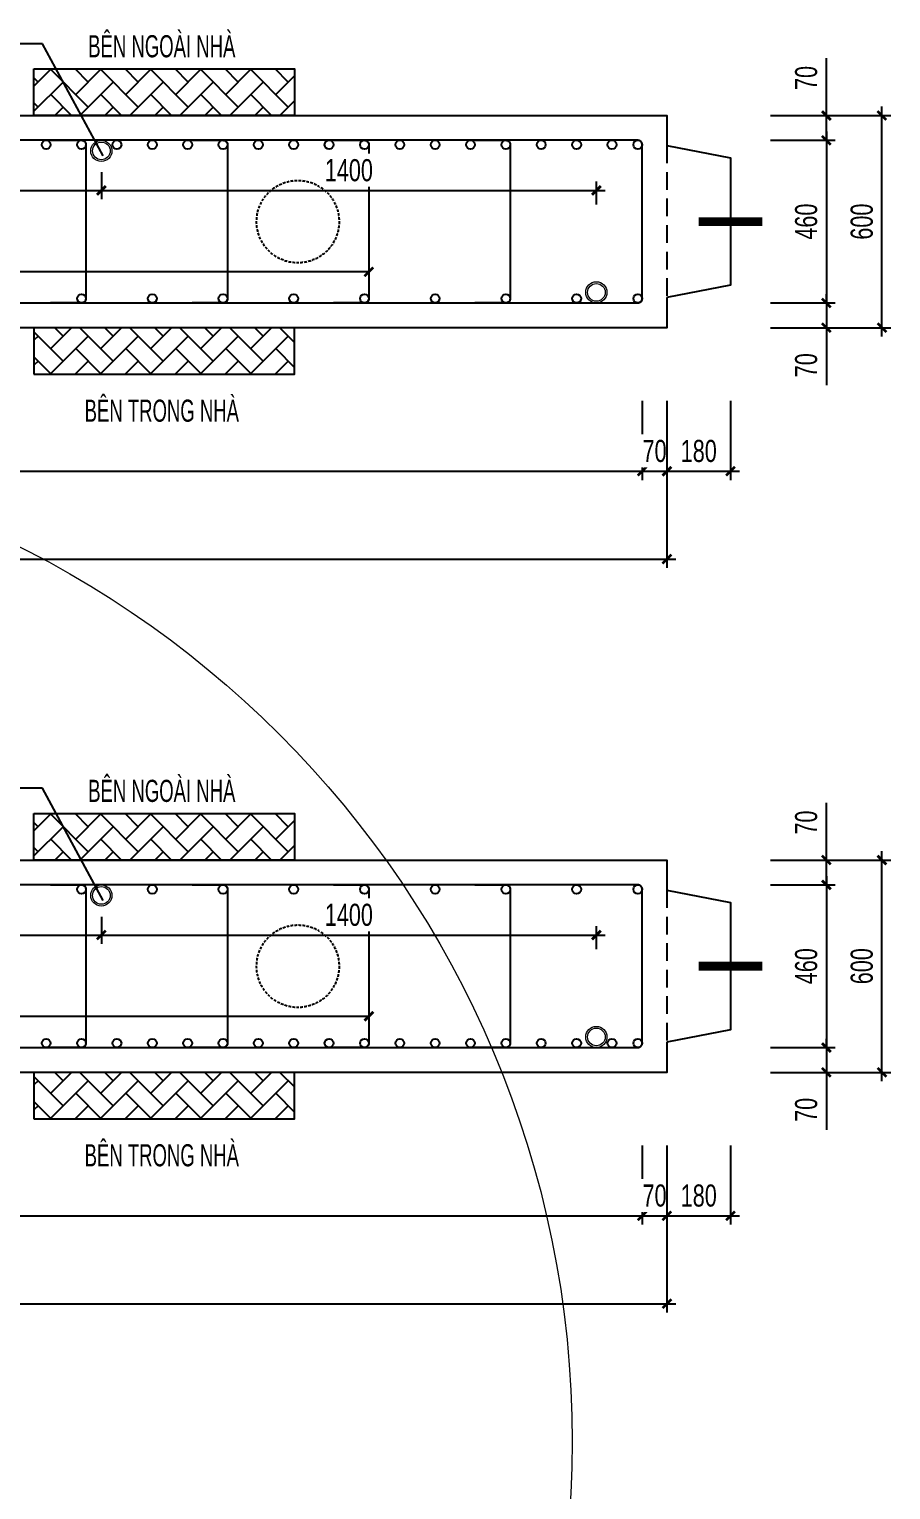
# Model space of a CAD drawing. Header units: millimetres. Extents: x -147841 to 368790, y -162721 to 84261.
# Drawn here: x 137405 to 139841, y -102254 to -98125 of the extents above; entities that cross this region are included whole.
import ezdxf
from ezdxf.enums import TextEntityAlignment as Align

# ---------------------------------------------------------------- set-up
doc = ezdxf.new("R2010")
doc.units = ezdxf.units.MM
doc.header["$LTSCALE"] = 1000
doc.header["$MEASUREMENT"] = 0
doc.header["$PDMODE"] = 1
doc.header["$PDSIZE"] = -10
doc.linetypes.add('DASHED', pattern=[0.75, 0.5, -0.25])
doc.linetypes.add('HIDDEN', pattern=[0.375, 0.25, -0.125])
doc.layers.get('0').update_dxf_attribs({"linetype": 'CONTINUOUS', "lineweight": 18})
doc.layers.get('DEFPOINTS').update_dxf_attribs({"color": 5, "linetype": 'CONTINUOUS', "lineweight": 18})
for name, color, linetype, lineweight in [('0-THAY', 7, 'CONTINUOUS', 18), ('ccu11-Dim', 8, 'CONTINUOUS', 18), ('DIM', 8, 'CONTINUOUS', 18)]:
    doc.layers.add(name, color=color, linetype=linetype, lineweight=lineweight)
for name, color, linetype in [('ccu11-Hatch', 250, 'CONTINUOUS'), ('ccu11-Khuat', 9, 'DASHED'), ('ccu11-Manh', 8, 'CONTINUOUS'), ('ccu11-Thep', 4, 'CONTINUOUS'), ('ccu11-Thepdai', 6, 'CONTINUOUS'), ('KC-Dim', 8, 'CONTINUOUS'), ('KC-Manh', 8, 'CONTINUOUS'), ('KC-Text', 31, 'CONTINUOUS'), ('KC-Thay', 7, 'CONTINUOUS')]:
    doc.layers.add(name, color=color, linetype=linetype)
doc.styles.add('ARIAL', font='arial.ttf', dxfattribs={"width": 0.7})
doc.styles.add('ccu11-dim', font='vnsimli.shx', dxfattribs={"width": 0.65, "bigfont": 'bigfont.shx'})
doc.dimstyles.new('2.5-25', dxfattribs={"dimscale": 25, "dimtxt": 2.5, "dimasz": 1, "dimexe": 1, "dimexo": 2, "dimgap": 1, "dimtad": 1, "dimdec": 1, "dimrnd": 5, "dimdsep": 46, "dimtxsty": 'ARIAL', "dimblk": 'ARCHTICK', "dimcen": -1, "dimdle": 1, "dimclrd": 256, "dimclre": 256, "dimclrt": 3, "dimadec": 0, "dimazin": 2, "dimtfac": 0.1, "dimtdec": 1, "dimtmove": 0, "dimatfit": 1, "dimldrblk": 'ARCHTICK', "dimfxl": 1, "dimtvp": 0.833333, "dimtfill": 1, "dimtolj": 1, "dimtzin": 12, "dimarcsym": 0})
doc.dimstyles.new('ccu11-100x4', dxfattribs={"dimscale": 100, "dimtxt": 2.5, "dimasz": 1, "dimexe": 1, "dimexo": 2, "dimgap": 1, "dimtad": 1, "dimdec": 0, "dimlfac": 0.25, "dimdsep": 46, "dimtxsty": 'ccu11-dim', "dimblk": 'ARCHTICK', "dimcen": -1, "dimdle": 1, "dimclrd": 256, "dimclre": 256, "dimclrt": 31, "dimadec": 0, "dimazin": 2, "dimtfac": 0.1, "dimtdec": 0, "dimtmove": 0, "dimatfit": 1, "dimldrblk": 'ARCHTICK', "dimfxl": 1, "dimtvp": 0.833333, "dimtolj": 1, "dimtzin": 12, "dimarcsym": 0})

# ---------------------------------------------------------------- blocks, each defined once
blk = doc.blocks.new('_ARCHTICK')
at = {"color": 0, "linetype": 'ByBlock', "const_width": 0.3}
blk.add_lwpolyline([(-0.5, -0.5), (0.5, 0.5)], dxfattribs=at)
blk = doc.blocks.new('*D155')
at = {"layer": 'DEFPOINTS', "color": 0, "linetype": 'ByBlock', "ltscale": 30, "transparency": 16777216}
for p in [(133958.4, -99125.4), (139138.4, -99125.4), (139138.4, -99374.1)]:
    blk.add_point(p, dxfattribs=at)
at = {"layer": 'KC-Dim', "linetype": 'ByBlock', "lineweight": -2, "ltscale": 30, "transparency": 16777216}
for p, q in [((133958.4, -99175.4), (133958.4, -99399.1)), ((139138.4, -99175.4), (139138.4, -99399.1)), ((133933.4, -99374.1), (139163.4, -99374.1))]:
    blk.add_line(p, q, dxfattribs=at)
at = {"layer": 'KC-Dim', "linetype": 'ByBlock', "lineweight": -2, "ltscale": 30, "transparency": 16777216, "xscale": 25, "yscale": 25, "zscale": 25, "rotation": 180}
blk.add_blockref('_ARCHTICK', (133958.4, -99374.1), dxfattribs=at)
at = {"layer": 'KC-Dim', "linetype": 'ByBlock', "lineweight": -2, "ltscale": 30, "transparency": 16777216, "xscale": 25, "yscale": 25, "zscale": 25}
blk.add_blockref('_ARCHTICK', (139138.4, -99374.1), dxfattribs=at)
at = {"layer": 'KC-Dim', "color": 3, "linetype": 'ByBlock', "ltscale": 30, "transparency": 16777216, "insert": (136548.4, -99317.2), "char_height": 62.5, "attachment_point": 5, "style": 'ARIAL', "bg_fill": 3, "box_fill_scale": 1.25, "bg_fill_color": 256, "bg_fill_true_color": 13158600, "bg_fill_transparency": 0}
blk.add_mtext('\\A1;5180', dxfattribs=at)
blk = doc.blocks.new('*D156')
at = {"layer": 'DEFPOINTS', "color": 0, "linetype": 'ByBlock', "ltscale": 30, "transparency": 16777216}
for p in [(133608.4, -99125.4), (139208.4, -99125.4), (139208.4, -99622.6)]:
    blk.add_point(p, dxfattribs=at)
at = {"layer": 'KC-Dim', "linetype": 'ByBlock', "lineweight": -2, "ltscale": 30, "transparency": 16777216}
for p, q in [((133608.4, -99175.4), (133608.4, -99647.6)), ((139208.4, -99175.4), (139208.4, -99647.6)), ((133583.4, -99622.6), (139233.4, -99622.6))]:
    blk.add_line(p, q, dxfattribs=at)
at = {"layer": 'KC-Dim', "linetype": 'ByBlock', "lineweight": -2, "ltscale": 30, "transparency": 16777216, "xscale": 25, "yscale": 25, "zscale": 25, "rotation": 180}
blk.add_blockref('_ARCHTICK', (133608.4, -99622.6), dxfattribs=at)
at = {"layer": 'KC-Dim', "linetype": 'ByBlock', "lineweight": -2, "ltscale": 30, "transparency": 16777216, "xscale": 25, "yscale": 25, "zscale": 25}
blk.add_blockref('_ARCHTICK', (139208.4, -99622.6), dxfattribs=at)
at = {"layer": 'KC-Dim', "color": 3, "linetype": 'ByBlock', "ltscale": 30, "transparency": 16777216, "insert": (136408.4, -99565.7), "char_height": 62.5, "attachment_point": 5, "style": 'ARIAL', "bg_fill": 3, "box_fill_scale": 1.25, "bg_fill_color": 256, "bg_fill_true_color": 13158600, "bg_fill_transparency": 0}
blk.add_mtext('\\A1;5600', dxfattribs=at)
blk = doc.blocks.new('*D157')
at = {"layer": 'DEFPOINTS', "color": 0, "linetype": 'ByBlock', "ltscale": 30, "transparency": 16777216}
for p in [(139451.5, -98368.5), (139816.5, -98368.5), (139451.5, -98968.5)]:
    blk.add_point(p, dxfattribs=at)
at = {"layer": 'KC-Dim', "linetype": 'ByBlock', "lineweight": -2, "ltscale": 30, "transparency": 16777216}
for p, q in [((139816.5, -98993.5), (139816.5, -98343.5)), ((139501.5, -98368.5), (139841.5, -98368.5)), ((139501.5, -98968.5), (139841.5, -98968.5))]:
    blk.add_line(p, q, dxfattribs=at)
at = {"layer": 'KC-Dim', "linetype": 'ByBlock', "lineweight": -2, "ltscale": 30, "transparency": 16777216, "xscale": 25, "yscale": 25, "zscale": 25}
for p, rotation in [((139816.5, -98368.5), 90), ((139816.5, -98968.5), 270)]:
    blk.add_blockref('_ARCHTICK', p, dxfattribs=dict(at, rotation=rotation))
at = {"layer": 'KC-Dim', "color": 3, "linetype": 'ByBlock', "ltscale": 30, "transparency": 16777216, "insert": (139759.6, -98668.5), "char_height": 62.5, "attachment_point": 5, "rotation": 90, "style": 'ARIAL', "bg_fill": 3, "box_fill_scale": 1.25, "bg_fill_color": 256, "bg_fill_true_color": 13158600, "bg_fill_transparency": 0}
blk.add_mtext('\\A1;600', dxfattribs=at)
blk = doc.blocks.new('*D158')
at = {"layer": 'DEFPOINTS', "color": 0, "linetype": 'ByBlock', "ltscale": 30, "transparency": 16777216}
for p in [(139451.5, -98438.5), (139451.5, -98898.5), (139659.3, -98898.5)]:
    blk.add_point(p, dxfattribs=at)
at = {"layer": 'KC-Dim', "linetype": 'ByBlock', "lineweight": -2, "ltscale": 30, "transparency": 16777216}
for p, q in [((139501.5, -98438.5), (139684.3, -98438.5)), ((139659.3, -98413.5), (139659.3, -98923.5)), ((139501.5, -98898.5), (139684.3, -98898.5))]:
    blk.add_line(p, q, dxfattribs=at)
at = {"layer": 'KC-Dim', "linetype": 'ByBlock', "lineweight": -2, "ltscale": 30, "transparency": 16777216, "xscale": 25, "yscale": 25, "zscale": 25}
for p, rotation in [((139659.3, -98438.5), 90), ((139659.3, -98898.5), 270)]:
    blk.add_blockref('_ARCHTICK', p, dxfattribs=dict(at, rotation=rotation))
at = {"layer": 'KC-Dim', "color": 3, "linetype": 'ByBlock', "ltscale": 30, "transparency": 16777216, "insert": (139602.4, -98668.5), "char_height": 62.5, "attachment_point": 5, "rotation": 90, "style": 'ARIAL', "bg_fill": 3, "box_fill_scale": 1.25, "bg_fill_color": 256, "bg_fill_true_color": 13158600, "bg_fill_transparency": 0}
blk.add_mtext('\\A1;460', dxfattribs=at)
blk = doc.blocks.new('*D159')
at = {"layer": 'DEFPOINTS', "color": 0, "linetype": 'ByBlock', "ltscale": 30, "transparency": 16777216}
for p in [(139451.5, -98368.5), (139659.3, -98368.5), (139451.5, -98438.5)]:
    blk.add_point(p, dxfattribs=at)
at = {"layer": 'KC-Dim', "linetype": 'ByBlock', "lineweight": -2, "ltscale": 30, "transparency": 16777216}
for p, q in [((139659.3, -98368.5), (139659.3, -98206.3)), ((139501.5, -98368.5), (139684.3, -98368.5)), ((139659.3, -98438.5), (139659.3, -98368.5)), ((139501.5, -98438.5), (139684.3, -98438.5)), ((139659.3, -98438.5), (139659.3, -98463.5))]:
    blk.add_line(p, q, dxfattribs=at)
at = {"layer": 'KC-Dim', "linetype": 'ByBlock', "lineweight": -2, "ltscale": 30, "transparency": 16777216, "xscale": 25, "yscale": 25, "zscale": 25}
for p, rotation in [((139659.3, -98368.5), 270), ((139659.3, -98438.5), 90)]:
    blk.add_blockref('_ARCHTICK', p, dxfattribs=dict(at, rotation=rotation))
at = {"layer": 'KC-Dim', "color": 3, "linetype": 'ByBlock', "ltscale": 30, "transparency": 16777216, "insert": (139602.4, -98262.4), "char_height": 62.5, "attachment_point": 5, "rotation": 90, "style": 'ARIAL', "bg_fill": 3, "box_fill_scale": 1.25, "bg_fill_color": 256, "bg_fill_true_color": 13158600, "bg_fill_transparency": 0}
blk.add_mtext('\\A1;70', dxfattribs=at)
blk = doc.blocks.new('*D160')
at = {"layer": 'DEFPOINTS', "color": 0, "linetype": 'ByBlock', "ltscale": 30, "transparency": 16777216}
for p in [(139451.5, -98898.5), (139451.5, -98968.5), (139659.3, -98968.5)]:
    blk.add_point(p, dxfattribs=at)
at = {"layer": 'KC-Dim', "linetype": 'ByBlock', "lineweight": -2, "ltscale": 30, "transparency": 16777216}
for p, q in [((139659.3, -98898.5), (139659.3, -98873.5)), ((139501.5, -98898.5), (139684.3, -98898.5)), ((139659.3, -98898.5), (139659.3, -98968.5)), ((139501.5, -98968.5), (139684.3, -98968.5)), ((139659.3, -98968.5), (139659.3, -99130.6))]:
    blk.add_line(p, q, dxfattribs=at)
at = {"layer": 'KC-Dim', "linetype": 'ByBlock', "lineweight": -2, "ltscale": 30, "transparency": 16777216, "xscale": 25, "yscale": 25, "zscale": 25}
for p, rotation in [((139659.3, -98898.5), 270), ((139659.3, -98968.5), 90)]:
    blk.add_blockref('_ARCHTICK', p, dxfattribs=dict(at, rotation=rotation))
at = {"layer": 'KC-Dim', "color": 3, "linetype": 'ByBlock', "ltscale": 30, "transparency": 16777216, "insert": (139602.4, -99074.6), "char_height": 62.5, "attachment_point": 5, "rotation": 90, "style": 'ARIAL', "bg_fill": 3, "box_fill_scale": 1.25, "bg_fill_color": 256, "bg_fill_true_color": 13158600, "bg_fill_transparency": 0}
blk.add_mtext('\\A1;70', dxfattribs=at)
blk = doc.blocks.new('*D161')
at = {"layer": 'DEFPOINTS', "color": 0, "ltscale": 3000, "transparency": 16777216}
for p in [(139138.4, -99125.4), (139208.4, -99125.4)]:
    blk.add_point(p, dxfattribs=at)
at = {"layer": 'KC-Dim', "lineweight": -2, "ltscale": 3000, "transparency": 16777216}
for p, q in [((139138.4, -99175.4), (139138.4, -99399.1)), ((139208.4, -99175.4), (139208.4, -99399.1)), ((139113.4, -99374.1), (139233.4, -99374.1))]:
    blk.add_line(p, q, dxfattribs=at)
at = {"layer": 'KC-Dim', "lineweight": -2, "ltscale": 3000, "transparency": 16777216, "xscale": 25, "yscale": 25, "zscale": 25, "rotation": 180}
blk.add_blockref('_ARCHTICK', (139138.4, -99374.1), dxfattribs=at)
at = {"layer": 'KC-Dim', "lineweight": -2, "ltscale": 3000, "transparency": 16777216, "xscale": 25, "yscale": 25, "zscale": 25}
blk.add_blockref('_ARCHTICK', (139208.4, -99374.1), dxfattribs=at)
at = {"layer": 'KC-Dim', "color": 3, "ltscale": 3000, "transparency": 16777216, "insert": (139173.4, -99317.2), "char_height": 62.5, "attachment_point": 5, "style": 'ARIAL', "bg_fill": 3, "box_fill_scale": 1.25, "bg_fill_color": 256, "bg_fill_true_color": 13158600, "bg_fill_transparency": 0}
blk.add_mtext('\\A1;70', dxfattribs=at)
at = {"layer": 'DEFPOINTS', "color": 0, "ltscale": 3000, "transparency": 16777216}
blk.add_point((139208.4, -99374.1), dxfattribs=at)
blk = doc.blocks.new('*D162')
at = {"layer": 'DEFPOINTS', "color": 0, "ltscale": 3000, "transparency": 16777216}
for p in [(139208.4, -99125.4), (139388.4, -99125.4), (139388.4, -99374.1)]:
    blk.add_point(p, dxfattribs=at)
at = {"layer": 'KC-Dim', "lineweight": -2, "ltscale": 3000, "transparency": 16777216}
for p, q in [((139208.4, -99175.4), (139208.4, -99399.1)), ((139388.4, -99175.4), (139388.4, -99399.1)), ((139183.4, -99374.1), (139413.4, -99374.1))]:
    blk.add_line(p, q, dxfattribs=at)
at = {"layer": 'KC-Dim', "color": 3, "ltscale": 3000, "transparency": 16777216, "insert": (139298.4, -99317.2), "char_height": 62.5, "attachment_point": 5, "style": 'ARIAL', "bg_fill": 3, "box_fill_scale": 1.25, "bg_fill_color": 256, "bg_fill_true_color": 13158600, "bg_fill_transparency": 0}
blk.add_mtext('\\A1;180', dxfattribs=at)
at = {"layer": 'KC-Dim', "lineweight": -2, "ltscale": 3000, "transparency": 16777216, "xscale": 25, "yscale": 25, "zscale": 25, "rotation": 180}
blk.add_blockref('_ARCHTICK', (139208.4, -99374.1), dxfattribs=at)
at = {"layer": 'KC-Dim', "lineweight": -2, "ltscale": 3000, "transparency": 16777216, "xscale": 25, "yscale": 25, "zscale": 25}
blk.add_blockref('_ARCHTICK', (139388.4, -99374.1), dxfattribs=at)
blk = doc.blocks.new('*U145')
at = {"layer": 'ccu11-Thepdai', "flags": 128}
blk.add_lwpolyline([(-50, 230), (37.5, 230, -0.414214), (50, 217.5), (50, -114.4), (50, -217.5, -0.414214), (37.5, -230), (-50, -230)], format="xyb", dxfattribs=at)
blk = doc.blocks.new('*U146')
at = {"layer": 'DIM', "color": 0, "linetype": 'ByBlock', "lineweight": -2, "transparency": 16777216}
for p in [(0, 0), (400, 0), (800, 0), (1200, 0), (1600, 0)]:
    blk.add_blockref('*U145', p, dxfattribs=at)
blk = doc.blocks.new('*D1504')
at = {"layer": 'DEFPOINTS', "color": 0, "linetype": 'ByBlock', "ltscale": 30, "transparency": 16777216}
for p in [(222151.3, -97642), (222151.3, -97743.7), (220951.3, -97830)]:
    blk.add_point(p, dxfattribs=at)
at = {"layer": 'KC-Dim', "linetype": 'ByBlock', "lineweight": -2, "ltscale": 30, "transparency": 16777216}
for p, q in [((222151.3, -97692), (222151.3, -97768.7)), ((220951.3, -97780), (220951.3, -97718.7)), ((220926.3, -97743.7), (222176.3, -97743.7))]:
    blk.add_line(p, q, dxfattribs=at)
at = {"layer": 'KC-Dim', "linetype": 'ByBlock', "lineweight": -2, "ltscale": 30, "transparency": 16777216, "xscale": 25, "yscale": 25, "zscale": 25, "rotation": 180}
blk.add_blockref('_ARCHTICK', (220951.3, -97743.7), dxfattribs=at)
at = {"layer": 'KC-Dim', "linetype": 'ByBlock', "lineweight": -2, "ltscale": 30, "transparency": 16777216, "xscale": 25, "yscale": 25, "zscale": 25}
blk.add_blockref('_ARCHTICK', (222151.3, -97743.7), dxfattribs=at)
at = {"layer": 'KC-Dim', "color": 3, "linetype": 'ByBlock', "ltscale": 30, "transparency": 16777216, "insert": (221551.3, -97686.8), "char_height": 62.5, "attachment_point": 5, "style": 'ARIAL', "bg_fill": 3, "box_fill_scale": 1.25, "bg_fill_color": 256, "bg_fill_true_color": 13158600, "bg_fill_transparency": 0}
blk.add_mtext('\\A1;1200', dxfattribs=at)
blk = doc.blocks.new('*D1505')
at = {"layer": 'DEFPOINTS', "color": 0, "linetype": 'ByBlock', "ltscale": 30, "transparency": 16777216}
for p in [(222151.3, -97642), (223346.3, -97743.7), (223346.3, -97833.7)]:
    blk.add_point(p, dxfattribs=at)
at = {"layer": 'KC-Dim', "linetype": 'ByBlock', "lineweight": -2, "ltscale": 30, "transparency": 16777216}
for p, q in [((222151.3, -97692), (222151.3, -97768.7)), ((223346.3, -97783.7), (223346.3, -97718.7)), ((222126.3, -97743.7), (223371.3, -97743.7))]:
    blk.add_line(p, q, dxfattribs=at)
at = {"layer": 'KC-Dim', "linetype": 'ByBlock', "lineweight": -2, "ltscale": 30, "transparency": 16777216, "xscale": 25, "yscale": 25, "zscale": 25, "rotation": 180}
blk.add_blockref('_ARCHTICK', (222151.3, -97743.7), dxfattribs=at)
at = {"layer": 'KC-Dim', "linetype": 'ByBlock', "lineweight": -2, "ltscale": 30, "transparency": 16777216, "xscale": 25, "yscale": 25, "zscale": 25}
blk.add_blockref('_ARCHTICK', (223346.3, -97743.7), dxfattribs=at)
at = {"layer": 'KC-Dim', "color": 3, "linetype": 'ByBlock', "ltscale": 30, "transparency": 16777216, "insert": (222748.8, -97686.8), "char_height": 62.5, "attachment_point": 5, "style": 'ARIAL', "bg_fill": 3, "box_fill_scale": 1.25, "bg_fill_color": 256, "bg_fill_true_color": 13158600, "bg_fill_transparency": 0}
blk.add_mtext('\\A1;1195', dxfattribs=at)
blk = doc.blocks.new('*D1506')
at = {"layer": 'DEFPOINTS', "color": 0, "linetype": 'ByBlock', "ltscale": 30, "transparency": 16777216}
for p in [(224541.3, -97642), (224541.3, -97743.7), (223346.3, -97833.7)]:
    blk.add_point(p, dxfattribs=at)
at = {"layer": 'KC-Dim', "linetype": 'ByBlock', "lineweight": -2, "ltscale": 30, "transparency": 16777216}
for p, q in [((224541.3, -97692), (224541.3, -97768.7)), ((223346.3, -97783.7), (223346.3, -97718.7)), ((223321.3, -97743.7), (224566.3, -97743.7))]:
    blk.add_line(p, q, dxfattribs=at)
at = {"layer": 'KC-Dim', "linetype": 'ByBlock', "lineweight": -2, "ltscale": 30, "transparency": 16777216, "xscale": 25, "yscale": 25, "zscale": 25, "rotation": 180}
blk.add_blockref('_ARCHTICK', (223346.3, -97743.7), dxfattribs=at)
at = {"layer": 'KC-Dim', "linetype": 'ByBlock', "lineweight": -2, "ltscale": 30, "transparency": 16777216, "xscale": 25, "yscale": 25, "zscale": 25}
blk.add_blockref('_ARCHTICK', (224541.3, -97743.7), dxfattribs=at)
at = {"layer": 'KC-Dim', "color": 3, "linetype": 'ByBlock', "ltscale": 30, "transparency": 16777216, "insert": (223943.8, -97686.8), "char_height": 62.5, "attachment_point": 5, "style": 'ARIAL', "bg_fill": 3, "box_fill_scale": 1.25, "bg_fill_color": 256, "bg_fill_true_color": 13158600, "bg_fill_transparency": 0}
blk.add_mtext('\\A1;1195', dxfattribs=at)
blk = doc.blocks.new('*D1507')
at = {"layer": 'DEFPOINTS', "color": 0, "linetype": 'ByBlock', "ltscale": 30, "transparency": 16777216}
for p in [(224541.3, -97642), (225941.3, -97743.7), (225941.3, -97833.7)]:
    blk.add_point(p, dxfattribs=at)
at = {"layer": 'KC-Dim', "linetype": 'ByBlock', "lineweight": -2, "ltscale": 30, "transparency": 16777216}
for p, q in [((224541.3, -97692), (224541.3, -97768.7)), ((225941.3, -97783.7), (225941.3, -97718.7)), ((224516.3, -97743.7), (225966.3, -97743.7))]:
    blk.add_line(p, q, dxfattribs=at)
at = {"layer": 'KC-Dim', "linetype": 'ByBlock', "lineweight": -2, "ltscale": 30, "transparency": 16777216, "xscale": 25, "yscale": 25, "zscale": 25, "rotation": 180}
blk.add_blockref('_ARCHTICK', (224541.3, -97743.7), dxfattribs=at)
at = {"layer": 'KC-Dim', "linetype": 'ByBlock', "lineweight": -2, "ltscale": 30, "transparency": 16777216, "xscale": 25, "yscale": 25, "zscale": 25}
blk.add_blockref('_ARCHTICK', (225941.3, -97743.7), dxfattribs=at)
at = {"layer": 'KC-Dim', "color": 3, "linetype": 'ByBlock', "ltscale": 30, "transparency": 16777216, "insert": (225241.3, -97686.8), "char_height": 62.5, "attachment_point": 5, "style": 'ARIAL', "bg_fill": 3, "box_fill_scale": 1.25, "bg_fill_color": 256, "bg_fill_true_color": 13158600, "bg_fill_transparency": 0}
blk.add_mtext('\\A1;1400', dxfattribs=at)
blk = doc.blocks.new('A$C260038B3')
at = {"layer": '0-THAY', "linetype": 'Continuous'}
for radius in [120, 100]:
    blk.add_circle((0, 0), radius, dxfattribs=at)
blk = doc.blocks.new('*D190')
at = {"layer": 'DEFPOINTS', "color": 0, "linetype": 'ByBlock', "ltscale": 30, "transparency": 16777216}
for p in [(133958.4, -101230.5), (139138.4, -101230.5), (139138.4, -101479.2)]:
    blk.add_point(p, dxfattribs=at)
at = {"layer": 'KC-Dim', "linetype": 'ByBlock', "lineweight": -2, "ltscale": 30, "transparency": 16777216}
for p, q in [((133958.4, -101280.5), (133958.4, -101504.2)), ((139138.4, -101280.5), (139138.4, -101504.2)), ((133933.4, -101479.2), (139163.4, -101479.2))]:
    blk.add_line(p, q, dxfattribs=at)
at = {"layer": 'KC-Dim', "linetype": 'ByBlock', "lineweight": -2, "ltscale": 30, "transparency": 16777216, "xscale": 25, "yscale": 25, "zscale": 25, "rotation": 180}
blk.add_blockref('_ARCHTICK', (133958.4, -101479.2), dxfattribs=at)
at = {"layer": 'KC-Dim', "linetype": 'ByBlock', "lineweight": -2, "ltscale": 30, "transparency": 16777216, "xscale": 25, "yscale": 25, "zscale": 25}
blk.add_blockref('_ARCHTICK', (139138.4, -101479.2), dxfattribs=at)
at = {"layer": 'KC-Dim', "color": 3, "linetype": 'ByBlock', "ltscale": 30, "transparency": 16777216, "insert": (136548.4, -101422.3), "char_height": 62.5, "attachment_point": 5, "style": 'ARIAL', "bg_fill": 3, "box_fill_scale": 1.25, "bg_fill_color": 256, "bg_fill_true_color": 13158600, "bg_fill_transparency": 0}
blk.add_mtext('\\A1;5180', dxfattribs=at)
blk = doc.blocks.new('*D191')
at = {"layer": 'DEFPOINTS', "color": 0, "linetype": 'ByBlock', "ltscale": 30, "transparency": 16777216}
for p in [(133608.4, -101230.5), (139208.4, -101230.5), (139208.4, -101727.8)]:
    blk.add_point(p, dxfattribs=at)
at = {"layer": 'KC-Dim', "linetype": 'ByBlock', "lineweight": -2, "ltscale": 30, "transparency": 16777216}
for p, q in [((133608.4, -101280.5), (133608.4, -101752.8)), ((139208.4, -101280.5), (139208.4, -101752.8)), ((133583.4, -101727.8), (139233.4, -101727.8))]:
    blk.add_line(p, q, dxfattribs=at)
at = {"layer": 'KC-Dim', "linetype": 'ByBlock', "lineweight": -2, "ltscale": 30, "transparency": 16777216, "xscale": 25, "yscale": 25, "zscale": 25, "rotation": 180}
blk.add_blockref('_ARCHTICK', (133608.4, -101727.8), dxfattribs=at)
at = {"layer": 'KC-Dim', "linetype": 'ByBlock', "lineweight": -2, "ltscale": 30, "transparency": 16777216, "xscale": 25, "yscale": 25, "zscale": 25}
blk.add_blockref('_ARCHTICK', (139208.4, -101727.8), dxfattribs=at)
at = {"layer": 'KC-Dim', "color": 3, "linetype": 'ByBlock', "ltscale": 30, "transparency": 16777216, "insert": (136408.4, -101670.9), "char_height": 62.5, "attachment_point": 5, "style": 'ARIAL', "bg_fill": 3, "box_fill_scale": 1.25, "bg_fill_color": 256, "bg_fill_true_color": 13158600, "bg_fill_transparency": 0}
blk.add_mtext('\\A1;5600', dxfattribs=at)
blk = doc.blocks.new('*D192')
at = {"layer": 'DEFPOINTS', "color": 0, "linetype": 'ByBlock', "ltscale": 30, "transparency": 16777216}
for p in [(139451.5, -100473.6), (139816.5, -100473.6), (139451.5, -101073.6)]:
    blk.add_point(p, dxfattribs=at)
at = {"layer": 'KC-Dim', "linetype": 'ByBlock', "lineweight": -2, "ltscale": 30, "transparency": 16777216}
for p, q in [((139816.5, -101098.6), (139816.5, -100448.6)), ((139501.5, -100473.6), (139841.5, -100473.6)), ((139501.5, -101073.6), (139841.5, -101073.6))]:
    blk.add_line(p, q, dxfattribs=at)
at = {"layer": 'KC-Dim', "linetype": 'ByBlock', "lineweight": -2, "ltscale": 30, "transparency": 16777216, "xscale": 25, "yscale": 25, "zscale": 25}
for p, rotation in [((139816.5, -100473.6), 90), ((139816.5, -101073.6), 270)]:
    blk.add_blockref('_ARCHTICK', p, dxfattribs=dict(at, rotation=rotation))
at = {"layer": 'KC-Dim', "color": 3, "linetype": 'ByBlock', "ltscale": 30, "transparency": 16777216, "insert": (139759.6, -100773.6), "char_height": 62.5, "attachment_point": 5, "rotation": 90, "style": 'ARIAL', "bg_fill": 3, "box_fill_scale": 1.25, "bg_fill_color": 256, "bg_fill_true_color": 13158600, "bg_fill_transparency": 0}
blk.add_mtext('\\A1;600', dxfattribs=at)
blk = doc.blocks.new('*D193')
at = {"layer": 'DEFPOINTS', "color": 0, "linetype": 'ByBlock', "ltscale": 30, "transparency": 16777216}
for p in [(139451.5, -100543.6), (139451.5, -101003.6), (139659.3, -101003.6)]:
    blk.add_point(p, dxfattribs=at)
at = {"layer": 'KC-Dim', "linetype": 'ByBlock', "lineweight": -2, "ltscale": 30, "transparency": 16777216}
for p, q in [((139501.5, -100543.6), (139684.3, -100543.6)), ((139659.3, -100518.6), (139659.3, -101028.6)), ((139501.5, -101003.6), (139684.3, -101003.6))]:
    blk.add_line(p, q, dxfattribs=at)
at = {"layer": 'KC-Dim', "linetype": 'ByBlock', "lineweight": -2, "ltscale": 30, "transparency": 16777216, "xscale": 25, "yscale": 25, "zscale": 25}
for p, rotation in [((139659.3, -100543.6), 90), ((139659.3, -101003.6), 270)]:
    blk.add_blockref('_ARCHTICK', p, dxfattribs=dict(at, rotation=rotation))
at = {"layer": 'KC-Dim', "color": 3, "linetype": 'ByBlock', "ltscale": 30, "transparency": 16777216, "insert": (139602.4, -100773.6), "char_height": 62.5, "attachment_point": 5, "rotation": 90, "style": 'ARIAL', "bg_fill": 3, "box_fill_scale": 1.25, "bg_fill_color": 256, "bg_fill_true_color": 13158600, "bg_fill_transparency": 0}
blk.add_mtext('\\A1;460', dxfattribs=at)
blk = doc.blocks.new('*D194')
at = {"layer": 'DEFPOINTS', "color": 0, "linetype": 'ByBlock', "ltscale": 30, "transparency": 16777216}
for p in [(139451.5, -100473.6), (139659.3, -100473.6), (139451.5, -100543.6)]:
    blk.add_point(p, dxfattribs=at)
at = {"layer": 'KC-Dim', "linetype": 'ByBlock', "lineweight": -2, "ltscale": 30, "transparency": 16777216}
for p, q in [((139659.3, -100473.6), (139659.3, -100311.4)), ((139501.5, -100473.6), (139684.3, -100473.6)), ((139659.3, -100543.6), (139659.3, -100473.6)), ((139501.5, -100543.6), (139684.3, -100543.6)), ((139659.3, -100543.6), (139659.3, -100568.6))]:
    blk.add_line(p, q, dxfattribs=at)
at = {"layer": 'KC-Dim', "linetype": 'ByBlock', "lineweight": -2, "ltscale": 30, "transparency": 16777216, "xscale": 25, "yscale": 25, "zscale": 25}
for p, rotation in [((139659.3, -100473.6), 270), ((139659.3, -100543.6), 90)]:
    blk.add_blockref('_ARCHTICK', p, dxfattribs=dict(at, rotation=rotation))
at = {"layer": 'KC-Dim', "color": 3, "linetype": 'ByBlock', "ltscale": 30, "transparency": 16777216, "insert": (139602.4, -100367.5), "char_height": 62.5, "attachment_point": 5, "rotation": 90, "style": 'ARIAL', "bg_fill": 3, "box_fill_scale": 1.25, "bg_fill_color": 256, "bg_fill_true_color": 13158600, "bg_fill_transparency": 0}
blk.add_mtext('\\A1;70', dxfattribs=at)
blk = doc.blocks.new('*D195')
at = {"layer": 'DEFPOINTS', "color": 0, "linetype": 'ByBlock', "ltscale": 30, "transparency": 16777216}
for p in [(139451.5, -101003.6), (139451.5, -101073.6), (139659.3, -101073.6)]:
    blk.add_point(p, dxfattribs=at)
at = {"layer": 'KC-Dim', "linetype": 'ByBlock', "lineweight": -2, "ltscale": 30, "transparency": 16777216}
for p, q in [((139659.3, -101003.6), (139659.3, -100978.6)), ((139501.5, -101003.6), (139684.3, -101003.6)), ((139659.3, -101003.6), (139659.3, -101073.6)), ((139501.5, -101073.6), (139684.3, -101073.6)), ((139659.3, -101073.6), (139659.3, -101235.8))]:
    blk.add_line(p, q, dxfattribs=at)
at = {"layer": 'KC-Dim', "linetype": 'ByBlock', "lineweight": -2, "ltscale": 30, "transparency": 16777216, "xscale": 25, "yscale": 25, "zscale": 25}
for p, rotation in [((139659.3, -101003.6), 270), ((139659.3, -101073.6), 90)]:
    blk.add_blockref('_ARCHTICK', p, dxfattribs=dict(at, rotation=rotation))
at = {"layer": 'KC-Dim', "color": 3, "linetype": 'ByBlock', "ltscale": 30, "transparency": 16777216, "insert": (139602.4, -101179.7), "char_height": 62.5, "attachment_point": 5, "rotation": 90, "style": 'ARIAL', "bg_fill": 3, "box_fill_scale": 1.25, "bg_fill_color": 256, "bg_fill_true_color": 13158600, "bg_fill_transparency": 0}
blk.add_mtext('\\A1;70', dxfattribs=at)
blk = doc.blocks.new('*D196')
at = {"layer": 'DEFPOINTS', "color": 0, "ltscale": 3000, "transparency": 16777216}
for p in [(139138.4, -101230.5), (139208.4, -101230.5)]:
    blk.add_point(p, dxfattribs=at)
at = {"layer": 'KC-Dim', "lineweight": -2, "ltscale": 3000, "transparency": 16777216}
for p, q in [((139138.4, -101280.5), (139138.4, -101504.2)), ((139208.4, -101280.5), (139208.4, -101504.2)), ((139113.4, -101479.2), (139233.4, -101479.2))]:
    blk.add_line(p, q, dxfattribs=at)
at = {"layer": 'KC-Dim', "lineweight": -2, "ltscale": 3000, "transparency": 16777216, "xscale": 25, "yscale": 25, "zscale": 25, "rotation": 180}
blk.add_blockref('_ARCHTICK', (139138.4, -101479.2), dxfattribs=at)
at = {"layer": 'KC-Dim', "lineweight": -2, "ltscale": 3000, "transparency": 16777216, "xscale": 25, "yscale": 25, "zscale": 25}
blk.add_blockref('_ARCHTICK', (139208.4, -101479.2), dxfattribs=at)
at = {"layer": 'KC-Dim', "color": 3, "ltscale": 3000, "transparency": 16777216, "insert": (139173.4, -101422.3), "char_height": 62.5, "attachment_point": 5, "style": 'ARIAL', "bg_fill": 3, "box_fill_scale": 1.25, "bg_fill_color": 256, "bg_fill_true_color": 13158600, "bg_fill_transparency": 0}
blk.add_mtext('\\A1;70', dxfattribs=at)
at = {"layer": 'DEFPOINTS', "color": 0, "ltscale": 3000, "transparency": 16777216}
blk.add_point((139208.4, -101479.2), dxfattribs=at)
blk = doc.blocks.new('*D197')
at = {"layer": 'DEFPOINTS', "color": 0, "ltscale": 3000, "transparency": 16777216}
for p in [(139208.4, -101230.5), (139388.4, -101230.5), (139388.4, -101479.2)]:
    blk.add_point(p, dxfattribs=at)
at = {"layer": 'KC-Dim', "lineweight": -2, "ltscale": 3000, "transparency": 16777216}
for p, q in [((139208.4, -101280.5), (139208.4, -101504.2)), ((139388.4, -101280.5), (139388.4, -101504.2)), ((139183.4, -101479.2), (139413.4, -101479.2))]:
    blk.add_line(p, q, dxfattribs=at)
at = {"layer": 'KC-Dim', "color": 3, "ltscale": 3000, "transparency": 16777216, "insert": (139298.4, -101422.3), "char_height": 62.5, "attachment_point": 5, "style": 'ARIAL', "bg_fill": 3, "box_fill_scale": 1.25, "bg_fill_color": 256, "bg_fill_true_color": 13158600, "bg_fill_transparency": 0}
blk.add_mtext('\\A1;180', dxfattribs=at)
at = {"layer": 'KC-Dim', "lineweight": -2, "ltscale": 3000, "transparency": 16777216, "xscale": 25, "yscale": 25, "zscale": 25, "rotation": 180}
blk.add_blockref('_ARCHTICK', (139208.4, -101479.2), dxfattribs=at)
at = {"layer": 'KC-Dim', "lineweight": -2, "ltscale": 3000, "transparency": 16777216, "xscale": 25, "yscale": 25, "zscale": 25}
blk.add_blockref('_ARCHTICK', (139388.4, -101479.2), dxfattribs=at)
blk = doc.blocks.new('*U180')
at = {"layer": 'ccu11-Thepdai', "flags": 128}
blk.add_lwpolyline([(-50, 230), (37.5, 230, -0.414214), (50, 217.5), (50, -114.4), (50, -217.5, -0.414214), (37.5, -230), (-50, -230)], format="xyb", dxfattribs=at)
blk = doc.blocks.new('*U181')
at = {"layer": 'DIM', "color": 0, "linetype": 'ByBlock', "lineweight": -2, "transparency": 16777216}
for p in [(0, 0), (400, 0), (800, 0), (1200, 0), (1600, 0)]:
    blk.add_blockref('*U180', p, dxfattribs=at)
blk = doc.blocks.new('*U252')
at = {"layer": 'ccu11-Thep'}
blk.add_circle((0, 0), 12.5, dxfattribs=at)
blk = doc.blocks.new('*U253')
at = {"layer": 'KC-Dim', "color": 0, "linetype": 'ByBlock', "lineweight": -2, "transparency": 16777216}
for p in [(0, 0), (100, 0), (200, 0), (300, 0), (400, 0), (500, 0), (600, 0), (700, 0), (800, 0), (900, 0), (1000, 0), (1100, 0), (1200, 0), (1300, 0), (1400, 0), (1500, 0), (1600, 0), (1700, 0), (1800, 0), (1900, 0), (2000, 0), (2100, 0), (2200, 0), (2300, 0), (2400, 0), (2500, 0), (2600, 0), (2700, 0), (2800, 0), (2900, 0), (3000, 0), (3100, 0), (3200, 0), (3300, 0), (3400, 0), (3500, 0), (3600, 0), (3700, 0), (3800, 0), (3900, 0), (4000, 0), (4100, 0), (4200, 0), (4300, 0), (4400, 0), (4500, 0), (4600, 0), (4700, 0), (4800, 0), (4900, 0), (5000, 0)]:
    blk.add_blockref('*U252', p, dxfattribs=at)
blk = doc.blocks.new('*U254')
at = {"layer": 'ccu11-Thep'}
blk.add_circle((0, 0), 12.5, dxfattribs=at)
blk = doc.blocks.new('*U255')
at = {"layer": 'KC-Dim', "color": 0, "linetype": 'ByBlock', "lineweight": -2, "transparency": 16777216}
for p in [(0, 0), (200, 0), (400, 0), (600, 0), (800, 0), (1000, 0), (1200, 0), (1400, 0), (1600, 0), (1800, 0), (2000, 0), (2200, 0), (2400, 0), (2600, 0), (2800, 0), (3000, 0), (3200, 0), (3400, 0), (3600, 0), (3800, 0), (4000, 0), (4200, 0), (4400, 0), (4600, 0), (4800, 0)]:
    blk.add_blockref('*U254', p, dxfattribs=at)
blk = doc.blocks.new('*U256')
at = {"layer": 'ccu11-Thep'}
blk.add_circle((0, 0), 12.5, dxfattribs=at)
blk = doc.blocks.new('*U257')
at = {"layer": 'KC-Dim', "color": 0, "linetype": 'ByBlock', "lineweight": -2, "transparency": 16777216}
for p in [(0, 0), (100, 0), (200, 0), (300, 0), (400, 0), (500, 0), (600, 0), (700, 0), (800, 0), (900, 0), (1000, 0), (1100, 0), (1200, 0), (1300, 0), (1400, 0), (1500, 0), (1600, 0), (1700, 0), (1800, 0), (1900, 0), (2000, 0), (2100, 0), (2200, 0), (2300, 0), (2400, 0), (2500, 0), (2600, 0), (2700, 0), (2800, 0), (2900, 0), (3000, 0), (3100, 0), (3200, 0), (3300, 0), (3400, 0), (3500, 0), (3600, 0), (3700, 0), (3800, 0), (3900, 0), (4000, 0), (4100, 0), (4200, 0), (4300, 0), (4400, 0), (4500, 0), (4600, 0), (4700, 0), (4800, 0), (4900, 0), (5000, 0)]:
    blk.add_blockref('*U256', p, dxfattribs=at)
blk = doc.blocks.new('*U258')
at = {"layer": 'ccu11-Thep'}
blk.add_circle((0, 0), 12.5, dxfattribs=at)
blk = doc.blocks.new('*U259')
at = {"layer": 'KC-Dim', "color": 0, "linetype": 'ByBlock', "lineweight": -2, "transparency": 16777216}
for p in [(0, 0), (200, 0), (400, 0), (600, 0), (800, 0), (1000, 0), (1200, 0), (1400, 0), (1600, 0), (1800, 0), (2000, 0), (2200, 0), (2400, 0), (2600, 0), (2800, 0), (3000, 0), (3200, 0), (3400, 0), (3600, 0), (3800, 0), (4000, 0), (4200, 0), (4400, 0), (4600, 0), (4800, 0)]:
    blk.add_blockref('*U258', p, dxfattribs=at)
blk = doc.blocks.new('saw6-56')
at = {"layer": 'ccu11-Dim', "ltscale": 3000, "xscale": 0.25, "yscale": 0.25, "zscale": 0.25}
for p in [(220951.28, -98031.45), (223346.28, -98027.45), (225941.28, -98031.74)]:
    blk.add_blockref('A$C260038B3', p, dxfattribs=at)
at = {"layer": 'KC-Dim', "linetype": 'ByBlock', "ltscale": 30}
dim = blk.add_linear_dim(base=(222151.28, -97743.7), p1=(220951.28, -97829.95), p2=(222151.28, -97642.01), dimstyle='2.5-25', dxfattribs=at)
dim.commit()
dim.dimension.update_dxf_attribs({"geometry": '*D1504', "text_midpoint": (221551.28, -97686.79)})
dim = blk.add_linear_dim(base=(223346.28, -97743.7), p1=(222151.28, -97642.01), p2=(223346.28, -97833.73), dimstyle='2.5-25', dxfattribs=at)
dim.commit()
dim.dimension.update_dxf_attribs({"geometry": '*D1505', "text_midpoint": (222748.78, -97686.79)})
at = {"layer": 'ccu11-Dim', "ltscale": 3000, "xscale": 0.25, "yscale": 0.25, "zscale": 0.25}
blk.add_blockref('A$C260038B3', (222151.28, -97631.73), dxfattribs=at)
at = {"layer": 'KC-Dim', "linetype": 'ByBlock', "ltscale": 30}
dim = blk.add_linear_dim(base=(224541.28, -97743.7), p1=(223346.28, -97833.73), p2=(224541.28, -97642.01), dimstyle='2.5-25', dxfattribs=at)
dim.commit()
dim.dimension.update_dxf_attribs({"geometry": '*D1506', "text_midpoint": (223943.78, -97686.79)})
dim = blk.add_linear_dim(base=(225941.28, -97743.7), p1=(224541.28, -97642.01), p2=(225941.28, -97833.72), dimstyle='2.5-25', dxfattribs=at)
dim.commit()
dim.dimension.update_dxf_attribs({"geometry": '*D1507', "text_midpoint": (225241.28, -97686.79)})
at = {"layer": 'ccu11-Dim', "ltscale": 3000, "xscale": 0.25, "yscale": 0.25, "zscale": 0.25}
blk.add_blockref('A$C260038B3', (224541.28, -97631.73), dxfattribs=at)

msp = doc.modelspace()

# ---------------------------------------------------------------- hatches: boundary and pattern name
at = {"layer": 'ccu11-Hatch', "ltscale": 3000}
h = msp.add_hatch(dxfattribs=at)
h.set_pattern_fill('AR-HBONE', color=256, scale=12.5, style=0)
h.set_pattern_definition([(45, (70361.075, -110471.63), (6e-15, 70.710678), [150, -50]), (135, (70396.43, -110436.275), (6e-15, 70.710678), [150, -50])])
h.paths.add_polyline_path([(138155.07, -98236.88), (137418.32, -98236.88), (137418.32, -98368.48), (138155.07, -98368.48)])
h = msp.add_hatch(dxfattribs=at)
h.set_pattern_fill('AR-HBONE', color=256, scale=12.5, style=0)
h.set_pattern_definition([(315, (70361.075, -86865.325), (6e-15, -70.710678), [150, -50]), (225, (70396.43, -86900.68), (6e-15, -70.710678), [150, -50])])
h.paths.add_polyline_path([(138155.07, -99100.07), (137418.32, -99100.07), (137418.32, -98968.48), (138155.07, -98968.48)])
h = msp.add_hatch(dxfattribs=at)
h.set_pattern_fill('AR-HBONE', color=256, scale=12.5, style=0)
h.set_pattern_definition([(45, (70361.075, -112576.76), (6e-15, 70.710678), [150, -50]), (135, (70396.43, -112541.403), (6e-15, 70.710678), [150, -50])])
h.paths.add_polyline_path([(138155.07, -100342.01), (137418.32, -100342.01), (137418.32, -100473.61), (138155.07, -100473.61)])
h = msp.add_hatch(dxfattribs=at)
h.set_pattern_fill('AR-HBONE', color=256, scale=12.5, style=0)
h.set_pattern_definition([(315, (70361.075, -88970.454), (6e-15, -70.710678), [150, -50]), (225, (70396.43, -89005.81), (6e-15, -70.710678), [150, -50])])
h.paths.add_polyline_path([(138155.07, -101205.2), (137418.32, -101205.2), (137418.32, -101073.61), (138155.07, -101073.61)])

# ---------------------------------------------------------------- linework, layer by layer
for points in [[(137418.32, -98236.88), (138155.07, -98236.88), (138155.07, -98368.48), (137418.32, -98368.48)], [(137418.32, -99100.07), (138155.07, -99100.07), (138155.07, -98968.48), (137418.32, -98968.48)], [(137418.32, -100342.01), (138155.07, -100342.01), (138155.07, -100473.61), (137418.32, -100473.61)], [(137418.32, -101205.2), (138155.07, -101205.2), (138155.07, -101073.61), (137418.32, -101073.61)]]:
    msp.add_lwpolyline(points, close=True, dxfattribs=at)
at = {"layer": 'ccu11-Khuat', "ltscale": 0.1}
for p, q in [((139208.42, -98453.48), (139208.42, -98883.48)), ((139208.42, -100558.61), (139208.42, -100988.61))]:
    msp.add_line(p, q, dxfattribs=at)
at = {"layer": 'ccu11-Thep', "const_width": 25}
for points in [[(139298.42, -98668.48), (139478.42, -98668.48)], [(139298.42, -100773.61), (139478.42, -100773.61)]]:
    msp.add_lwpolyline(points, dxfattribs=at)
at = {"layer": 'ccu11-Thep'}
for centre in [(139125.92, -98450.98), (139125.92, -98885.98), (139125.92, -100556.11), (139125.92, -100991.11)]:
    msp.add_circle(centre, 12.5, dxfattribs=at)
at = {"layer": 'ccu11-Thep', "linetype": 'HIDDEN', "ltscale": 0.03}
for centre in [(138164.64, -98668.48, 242.3), (138164.64, -100773.61, 242.3)]:
    msp.add_circle(centre, 116.6, dxfattribs=at)
at = {"layer": 'ccu11-Thepdai'}
for points in [[(136352.92, -98898.48), (139125.92, -98898.48, 0.4142136), (139138.42, -98885.98), (139138.42, -98450.98, 0.4142136), (139125.92, -98438.48), (136352.92, -98438.48, 0.4142136), (136340.42, -98450.98), (136340.42, -98885.98, 0.4142136)], [(136352.92, -101003.61), (139125.92, -101003.61, 0.4142136), (139138.42, -100991.11), (139138.42, -100556.11, 0.4142136), (139125.92, -100543.61), (136352.92, -100543.61, 0.4142136), (136340.42, -100556.11), (136340.42, -100991.11, 0.4142136)]]:
    msp.add_lwpolyline(points, format="xyb", close=True, dxfattribs=at)
at = {"layer": 'KC-Thay', "flags": 128}
for points in [[(133608.42, -98453.48), (133608.42, -98368.48), (139208.42, -98368.48), (139208.42, -98453.48)], [(139208.42, -98453.48), (139388.42, -98488.48), (139388.42, -98848.48), (139208.42, -98883.48)], [(139208.42, -98883.48), (139208.42, -98968.48), (133608.42, -98968.48), (133608.42, -98883.48)], [(133608.42, -100558.61), (133608.42, -100473.61), (139208.42, -100473.61), (139208.42, -100558.61)], [(139208.42, -100558.61), (139388.42, -100593.61), (139388.42, -100953.61), (139208.42, -100988.61)], [(139208.42, -100988.61), (139208.42, -101073.61), (133608.42, -101073.61), (133608.42, -100988.61)]]:
    msp.add_lwpolyline(points, dxfattribs=at)

# ---------------------------------------------------------------- block references
at = {"layer": 'DIM'}
for name, p in [('*U146', (137115.42, -98668.48)), ('*U181', (137115.42, -100773.61))]:
    msp.add_blockref(name, p, dxfattribs=at)

# ---------------------------------------------------------------- texts
at = {"layer": 'KC-Text', "color": 1, "style": 'ARIAL', "width": 0.6}
for p in [(137779.85, -98203.93), (137779.85, -100309.05)]:
    msp.add_text('BÊN NGOÀI NHÀ', height=62.5, dxfattribs=at).set_placement(p, align=Align.CENTER)

# ---------------------------------------------------------------- dimensions: what is measured, and where the dimension line sits
at = {"layer": 'KC-Dim', "linetype": 'ByBlock', "ltscale": 30}
for base, p1, p2, picture, middle in [((139138.42, -99374.1), (133958.42, -99125.38), (139138.42, -99125.38), '*D155', (136548.42, -99317.19)), ((139138.42, -101479.23), (133958.42, -101230.51), (139138.42, -101230.51), '*D190', (136548.42, -101422.32))]:
    dim = msp.add_linear_dim(base=base, p1=p1, p2=p2, dimstyle='2.5-25', dxfattribs=at)
    dim.commit()
    dim.dimension.update_dxf_attribs({"geometry": picture, "text_midpoint": middle})

# ---------------------------------------------------------------- leaders
at = {"layer": 'ccu11-Manh', "ltscale": 10}
for points in [[(137614.37, -98482.91), (137442.86, -98165.44), (137013.57, -98165.44)], [(137614.37, -100588.04), (137442.86, -100270.56), (137013.57, -100270.56)]]:
    msp.add_leader(points, dimstyle='ccu11-100x4', override={"dimgap": 1, "dimtad": 0, "dimldrblk": 'None'}, dxfattribs=at)

# ---------------------------------------------------------------- next in the draw order: dimensions: what is measured, and where the dimension line sits
at = {"layer": 'KC-Dim', "linetype": 'ByBlock', "ltscale": 30}
for base, p1, p2, picture, middle in [((139816.5, -98368.48), (139451.5, -98968.48), (139451.5, -98368.48), '*D157', (139759.59, -98668.48)), ((139816.5, -100473.61), (139451.5, -101073.61), (139451.5, -100473.61), '*D192', (139759.59, -100773.61))]:
    dim = msp.add_linear_dim(base=base, p1=p1, p2=p2, angle=90, dimstyle='2.5-25', dxfattribs=at)
    dim.commit()
    dim.dimension.update_dxf_attribs({"geometry": picture, "text_midpoint": middle})
for base, p1, p2, picture, middle in [((139208.42, -99622.65), (133608.42, -99125.38), (139208.42, -99125.38), '*D156', (136408.42, -99565.74)), ((139208.42, -101727.78), (133608.42, -101230.51), (139208.42, -101230.51), '*D191', (136408.42, -101670.87))]:
    dim = msp.add_linear_dim(base=base, p1=p1, p2=p2, dimstyle='2.5-25', dxfattribs=at)
    dim.commit()
    dim.dimension.update_dxf_attribs({"geometry": picture, "text_midpoint": middle})

# ---------------------------------------------------------------- next in the draw order: texts
at = {"layer": 'KC-Text', "color": 1, "style": 'ARIAL', "width": 0.6}
for p in [(137779.85, -99234.22), (137779.85, -101339.35)]:
    msp.add_text('BÊN TRONG NHÀ', height=62.5, dxfattribs=at).set_placement(p, align=Align.CENTER)

# ---------------------------------------------------------------- next in the draw order: dimensions: what is measured, and where the dimension line sits
at = {"layer": 'KC-Dim', "linetype": 'ByBlock', "ltscale": 30}
for base, p1, p2, picture, middle in [((139659.34, -98898.48), (139451.5, -98438.48), (139451.5, -98898.48), '*D158', (139602.43, -98668.48)), ((139659.34, -101003.61), (139451.5, -100543.61), (139451.5, -101003.61), '*D193', (139602.43, -100773.61))]:
    dim = msp.add_linear_dim(base=base, p1=p1, p2=p2, angle=90, dimstyle='2.5-25', dxfattribs=at)
    dim.commit()
    dim.dimension.update_dxf_attribs({"geometry": picture, "text_midpoint": middle})
at = {"layer": 'KC-Dim', "ltscale": 3000}
for base, p1, p2, picture, middle in [((139208.42, -99374.1), (139138.42, -99125.38), (139208.42, -99125.38), '*D161', (139173.42, -99374.1)), ((139208.42, -101479.23), (139138.42, -101230.51), (139208.42, -101230.51), '*D196', (139173.42, -101479.23))]:
    dim = msp.add_linear_dim(base=base, p1=p1, p2=p2, dimstyle='2.5-25', dxfattribs=at)
    dim.commit()
    dim.dimension.update_dxf_attribs({"geometry": picture, "text_midpoint": middle, "dimtype": 160})

# ---------------------------------------------------------------- next in the draw order: leaders
at = {"layer": 'ccu11-Manh', "ltscale": 3000}
for points in [[(138365.42, -98810.18), (134619.31, -98810.18), (134619.31, -99161.85)], [(138365.42, -100915.31), (134619.31, -100915.31), (134619.31, -101266.98)]]:
    msp.add_leader(points, dimstyle='ccu11-100x4', override={"dimasz": 0.25, "dimtad": 0}, dxfattribs=at)

# ---------------------------------------------------------------- next in the draw order: block references
at = {"layer": 'KC-Manh'}
for p in [(-86932.4, -836.74), (-86932.4, -2941.87)]:
    msp.add_blockref('saw6-56', p, dxfattribs=at)

# ---------------------------------------------------------------- next in the draw order: dimensions: what is measured, and where the dimension line sits
at = {"layer": 'KC-Dim', "linetype": 'ByBlock', "ltscale": 30}
for base, p1, p2, picture, middle in [((139659.34, -98368.48), (139451.5, -98438.48), (139451.5, -98368.48), '*D159', (139602.43, -98262.4)), ((139659.34, -98968.48), (139451.5, -98898.48), (139451.5, -98968.48), '*D160', (139602.43, -99074.56)), ((139659.34, -100473.61), (139451.5, -100543.61), (139451.5, -100473.61), '*D194', (139602.43, -100367.52)), ((139659.34, -101073.61), (139451.5, -101003.61), (139451.5, -101073.61), '*D195', (139602.43, -101179.69))]:
    dim = msp.add_linear_dim(base=base, p1=p1, p2=p2, angle=90, dimstyle='2.5-25', dxfattribs=at)
    dim.commit()
    dim.dimension.update_dxf_attribs({"geometry": picture, "text_midpoint": middle})
at = {"layer": 'KC-Dim', "ltscale": 3000}
for base, p1, p2, picture, middle in [((139388.42, -99374.1), (139208.42, -99125.38), (139388.42, -99125.38), '*D162', (139298.42, -99374.1)), ((139388.42, -101479.23), (139208.42, -101230.51), (139388.42, -101230.51), '*D197', (139298.42, -101479.23))]:
    dim = msp.add_linear_dim(base=base, p1=p1, p2=p2, dimstyle='2.5-25', override={"dimtmove": 1}, dxfattribs=at)
    dim.commit()
    dim.dimension.update_dxf_attribs({"geometry": picture, "text_midpoint": middle, "dimtype": 160})

# ---------------------------------------------------------------- next in the draw order: linework, layer by layer
at = {"layer": 'DEFPOINTS', "ltscale": 3000}
msp.add_circle((136112.16, -102117.76), 2828.35, dxfattribs=at)

# ---------------------------------------------------------------- next in the draw order: block references
at = {"layer": 'KC-Dim'}
for name, p in [('*U253', (134052.92, -98450.98)), ('*U255', (134152.92, -98885.98)), ('*U259', (134152.92, -100556.11)), ('*U257', (134052.92, -100991.11))]:
    msp.add_blockref(name, p, dxfattribs=at)

doc.saveas('drawing.dxf')
